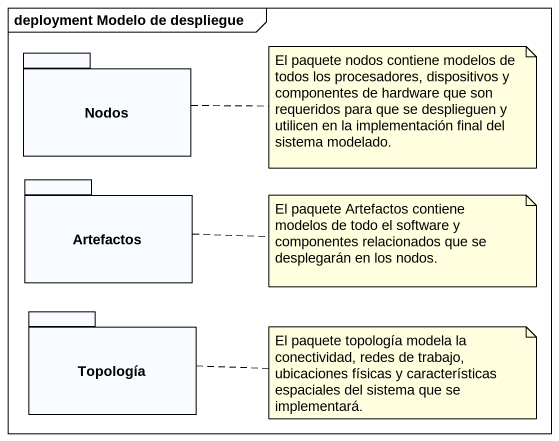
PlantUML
@startuml
mainframe deployment Modelo de despliegue
package Nodos {
}
package Artefactos {
}
package Topología {
}
note right of Nodos : El paquete nodos contiene modelos de todos los procesadores, dispositivos y componentes de hardware que son requeridos para que se desplieguen y utilicen en la implementación final del sistema modelado.
note right of Artefactos : El paquete Artefactos contiene modelos de todo el software y componentes relacionados que se desplegarán en los nodos.
note right of Topología : El paquete topología modela la conectividad, redes de trabajo, ubicaciones físicas y características espaciales del sistema que se implementará.
@enduml
